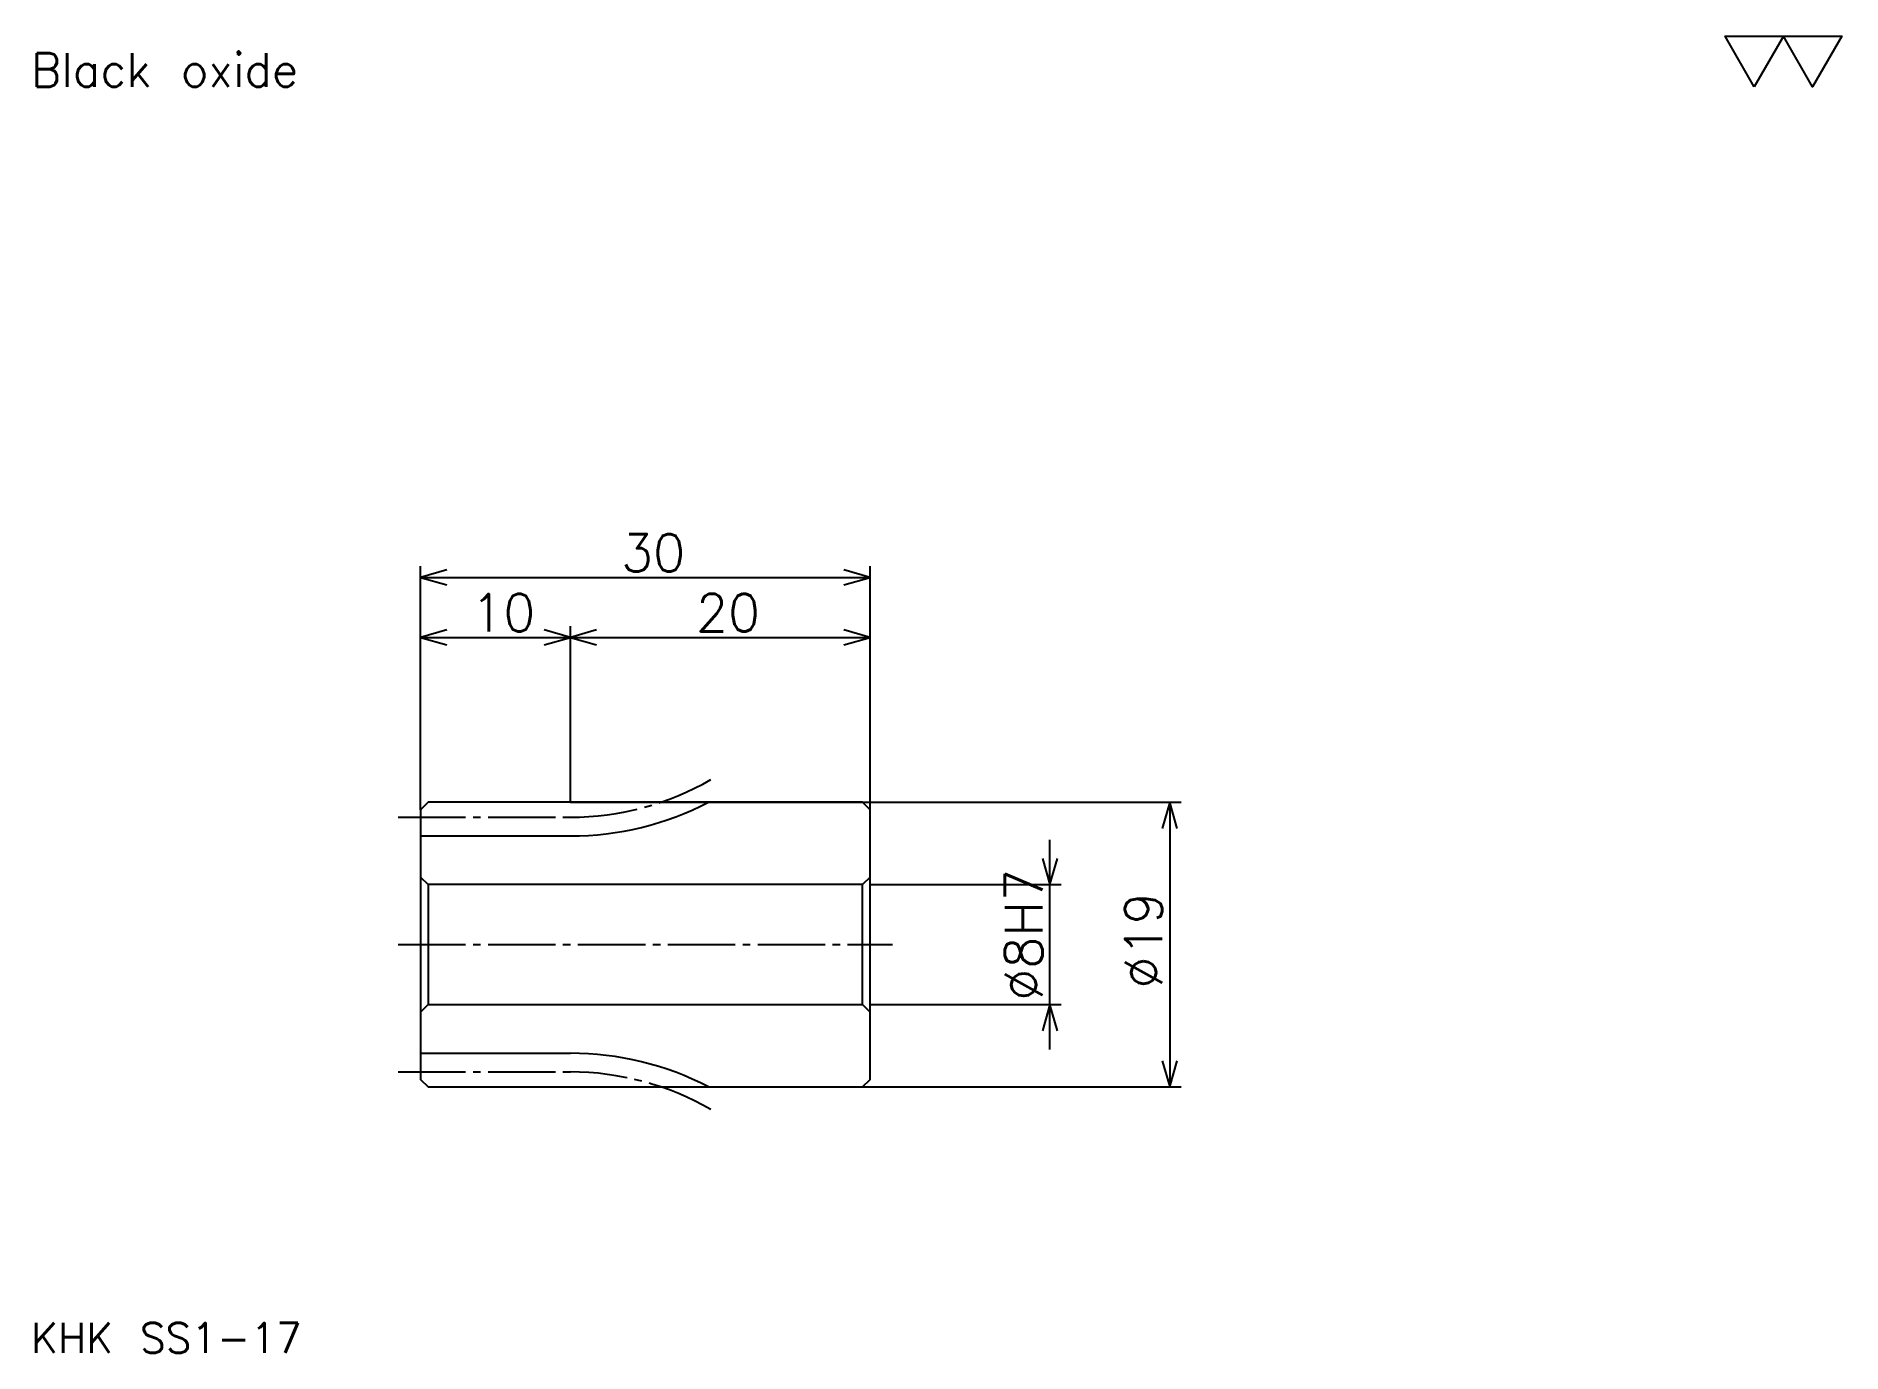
# Model space of a CAD drawing. Extents: x 5 to 126, y 6 to 93.
import ezdxf

# ---------------------------------------------------------------- set-up
doc = ezdxf.new("R2010")
doc.units = 0
doc.linetypes.add('DASHDOT', pattern=[6, 4.5, -0.5, 0.5, -0.5])
doc.layers.get('0').update_dxf_attribs({"linetype": 'CONTINUOUS'})
doc.layers.add('DASHDOT', color=6, linetype='DASHDOT')
doc.styles.add('KANJI', font='TXT', dxfattribs={"bigfont": 'BIGFONT'})

msp = doc.modelspace()

# ---------------------------------------------------------------- linework, layer by layer
at = {"color": 5}
for p, q in [((31, 42.25), (31, 58)), ((61, 42.25), (61, 58)), ((31, 57.25), (61, 57.25)), ((31, 53.25), (41, 53.25)), ((41, 42.25), (41, 54)), ((41, 53.25), (61, 53.25)), ((31, 41.75), (31, 42.25)), ((41, 42.25), (61, 42.25)), ((61, 42.25), (81.75, 42.25)), ((61, 41.75), (61, 42.25)), ((81, 42.25), (81, 23.25)), ((73, 25.75), (73, 39.75)), ((61, 36.75), (73.75, 36.75)), ((61, 28.75), (73.75, 28.75)), ((41, 23.25), (61, 23.25)), ((61, 23.25), (81.75, 23.25))]:
    msp.add_line(p, q, dxfattribs=at)
at = {"color": 4}
for p, q in [((31, 40), (41, 40)), ((61, 37.25), (60.5, 36.75)), ((31, 28.25), (31.5, 28.75)), ((61, 28.25), (60.5, 28.75)), ((31, 25.5), (41, 25.5))]:
    msp.add_line(p, q, dxfattribs=at)
at = {"color": 7}
msp.add_lwpolyline([(120, 90), (118.050003, 93.379997), (125.849998, 93.379997), (123.900002, 90), (121.949997, 93.379997), (120, 90)], dxfattribs=at)
at = {"color": 5}
for points in [[(32.75, 57.75), (31, 57.25), (32.75, 56.75)], [(59.25, 56.75), (61, 57.25), (59.25, 57.75)], [(32.75, 53.75), (31, 53.25), (32.75, 52.75)], [(39.25, 52.75), (41, 53.25), (39.25, 53.75)], [(42.75, 53.75), (41, 53.25), (42.75, 52.75)], [(59.25, 52.75), (61, 53.25), (59.25, 53.75)], [(81.5, 40.5), (81, 42.25), (80.5, 40.5)], [(72.5, 38.5), (73, 36.75), (73.5, 38.5)], [(73.5, 27), (73, 28.75), (72.5, 27)], [(80.5, 25), (81, 23.25), (81.5, 25)]]:
    msp.add_lwpolyline(points, dxfattribs=at)
at = {"color": 4}
for points in [[(41, 42.25), (41, 42.25), (31.5, 42.25), (31, 41.75), (31, 28.25)], [(31, 28.25), (31, 23.75), (31.5, 23.25), (41, 23.25), (41, 23.25), (41, 23.25), (60.5, 23.25), (61, 23.75), (61, 41.75), (60.5, 42.25), (41, 42.25), (41, 42.25)], [(31, 37.25), (31.5, 36.75), (31.5, 28.75), (60.5, 28.75), (60.5, 36.75), (31.5, 36.75)]]:
    msp.add_lwpolyline(points, dxfattribs=at)
for centre, start, end in [((41, 60), 270, 297.43924009), ((41, 5.5), 62.56075991, 90)]:
    msp.add_arc(centre, 20, start, end, dxfattribs=at)
at = {"layer": 'DASHDOT', "color": 7}
for p, q in [((29.5, 41.25), (41, 41.25)), ((29.5, 32.75), (62.5, 32.75)), ((29.5, 24.25), (41, 24.25))]:
    msp.add_line(p, q, dxfattribs=at)
for centre, start, end in [((41, 60), 270, 300.00000045), ((41, 5.5), 59.99999955, 90)]:
    msp.add_arc(centre, 18.75, start, end, dxfattribs=at)

# ---------------------------------------------------------------- texts
at = {"color": 7, "style": 'KANJI'}
for s, height, p in [('Black oxide', 2.25, (5, 90)), ('30', 2.5, (44.375, 57.650002)), ('10', 2.5, (34.375, 53.650002)), ('20', 2.5, (49.375, 53.650002)), ('KHK SS1-17', 2, (5, 5.5))]:
    msp.add_text(s, height=height, dxfattribs=at).set_placement(p)
for s, p in [('%%c8H7', (72.5, 29)), ('%%c19', (80.5, 29.8125))]:
    msp.add_text(s, height=2.5, rotation=90, dxfattribs=at).set_placement(p)

doc.saveas('drawing.dxf')
